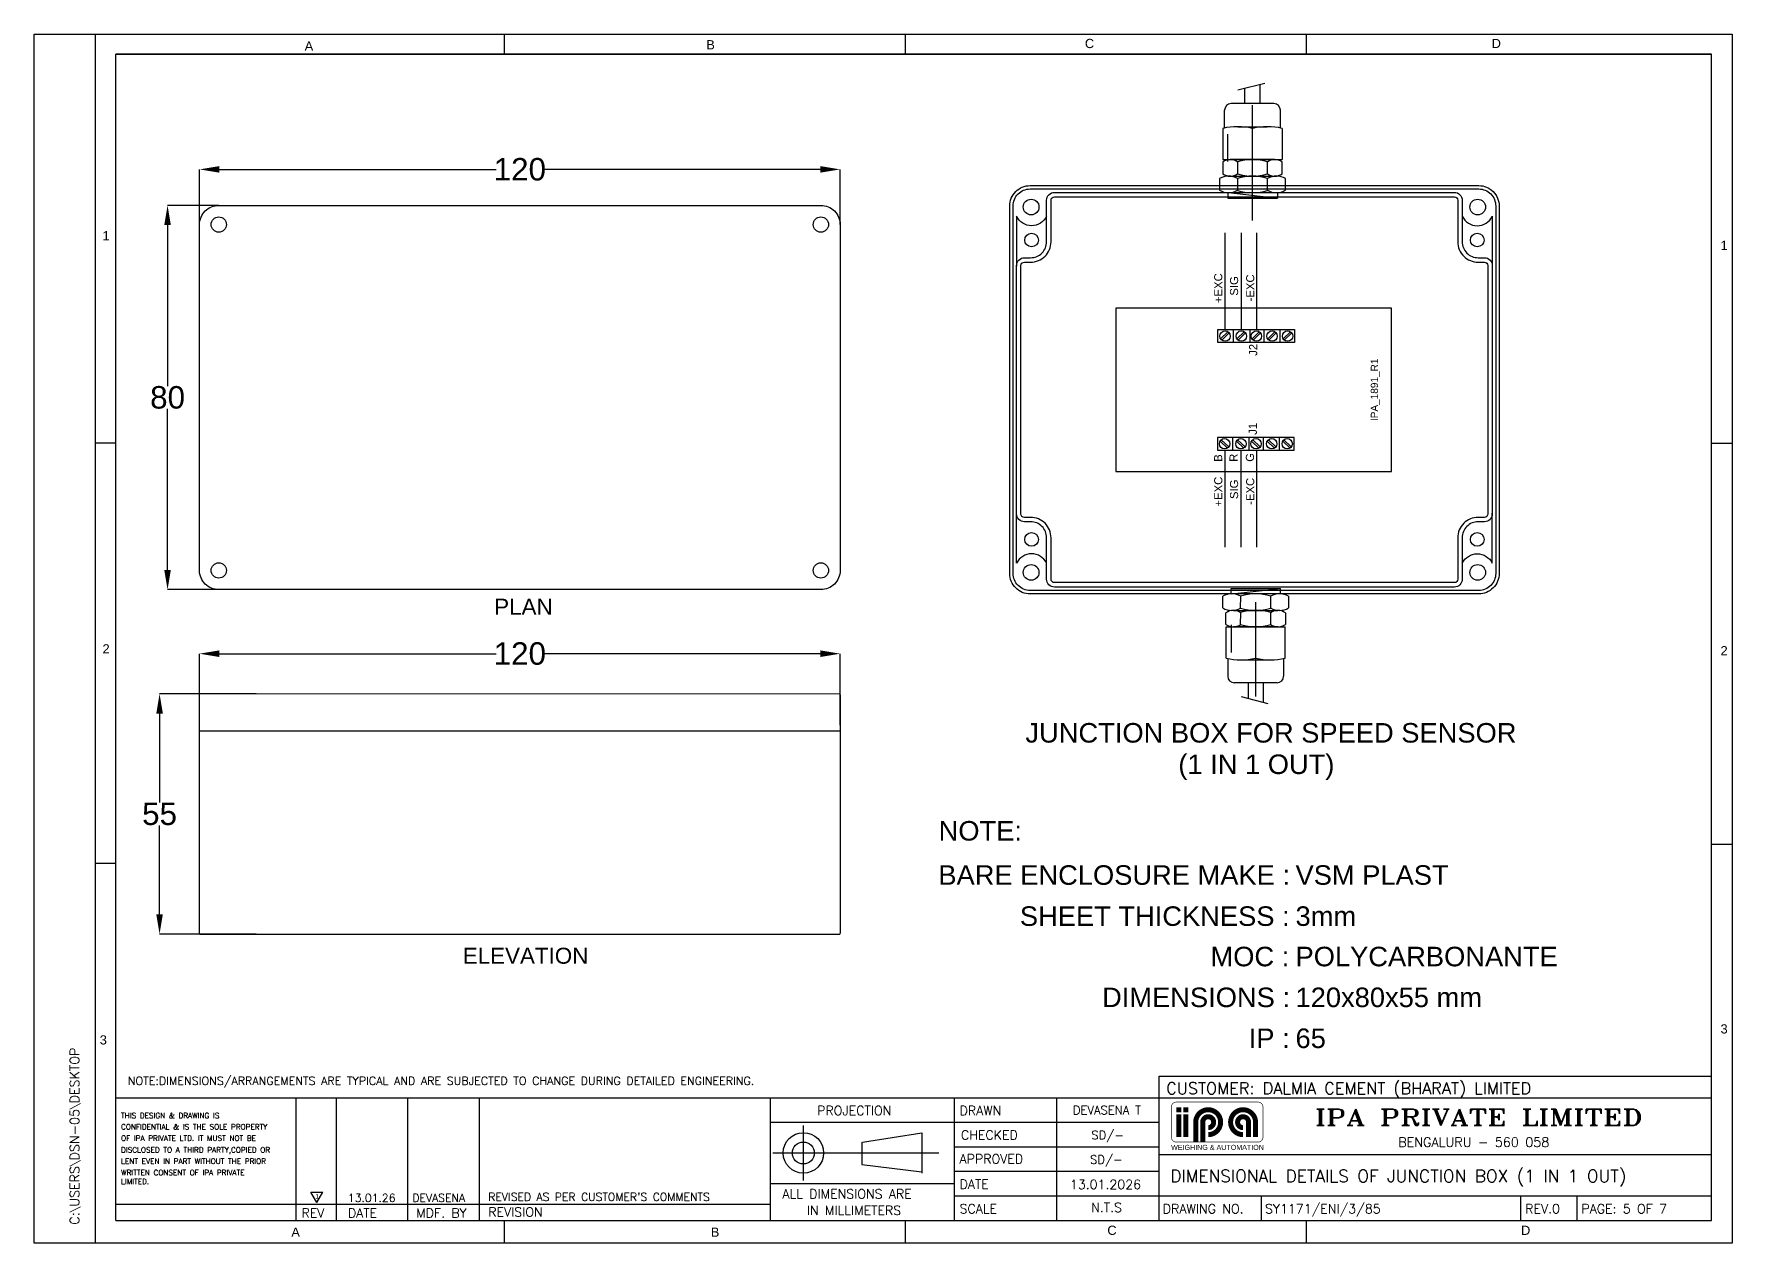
# Model space of a CAD drawing. Header units: inches. Extents: x 784 to 2184505, y 7 to 371504.
# Drawn here: x 698469 to 826980, y 102788 to 194290 of the extents above; entities that cross this region are included whole.
import ezdxf

# ---------------------------------------------------------------- set-up
doc = ezdxf.new("R2010")
doc.units = ezdxf.units.IN
doc.header["$MEASUREMENT"] = 0
doc.linetypes.add('ACAD_ISO02W100', pattern=[15, 12, -3])
doc.layers.add('Object', color=2, linetype='Continuous', lineweight=30)
doc.layers.add('SHEET', color=10, linetype='Continuous')
doc.styles.add('ROMAMC', font='romanc.shx', dxfattribs={"height": 7})
doc.styles.add('ROMANC', font='romanc.shx', dxfattribs={"height": 5})
doc.styles.add('ROMAND', font='romand', dxfattribs={"height": 3})
doc.styles.add('ROMANS', font='romans')
doc.styles.add('ROMANT', font='romant', dxfattribs={"width": 1.3, "height": 4})
doc.styles.get("Standard").update_dxf_attribs({"font": 'arial.ttf'})
doc.dimstyles.get("Standard").update_dxf_attribs({"dimtxt": 0.18, "dimasz": 0.18, "dimexe": 0.18, "dimexo": 0.0625, "dimgap": 0.09, "dimtad": 0, "dimtih": 1, "dimtoh": 1, "dimdec": 4, "dimzin": 0, "dimdsep": 46, "dimtxsty": 'Standard', "dimcen": 0.09, "dimadec": 0, "dimazin": 0, "dimtfac": 1, "dimtdec": 4, "dimtofl": 0, "dimtmove": 0, "dimatfit": 3, "dimfxl": 1, "dimtolj": 1, "dimtzin": 0, "dimarcsym": 0})

# ---------------------------------------------------------------- blocks, each defined once
blk = doc.blocks.new('*D59')
at = {"color": 0, "lineweight": -2}
for p, q in [((711002, 179866), (711002, 184040)), ((759477, 179866), (759477, 184040))]:
    blk.add_line(p, q, dxfattribs=at)
at = {"color": 0}
for p, q in [((712502, 184040), (733444, 184040)), ((757977, 184040), (737035, 184040))]:
    blk.add_line(p, q, dxfattribs=at)
for points in [[(712502, 184290), (712502, 183790), (711002, 184040)], [(757977, 183790), (757977, 184290), (759477, 184040)]]:
    blk.add_solid(points, dxfattribs=at)
at = {"layer": 'Defpoints', "color": 0}
for p in [(759477, 184040), (711002, 179866), (759477, 179866)]:
    blk.add_point(p, dxfattribs=at)
at = {"color": 0, "lineweight": 13, "insert": (735239, 184040), "char_height": 1700, "attachment_point": 5}
blk.add_mtext('\\A1;120', dxfattribs=at)
blk = doc.blocks.new('*D60')
at = {"color": 0, "lineweight": -2}
for p, q in [((712456, 181320), (708580, 181320)), ((712456, 152235), (708580, 152235))]:
    blk.add_line(p, q, dxfattribs=at)
at = {"color": 0}
for p, q in [((708581, 179820), (708581, 167646)), ((708581, 153735), (708581, 165909))]:
    blk.add_line(p, q, dxfattribs=at)
for points in [[(708831, 179820), (708331, 179820), (708581, 181320)], [(708331, 153735), (708831, 153735), (708581, 152235)]]:
    blk.add_solid(points, dxfattribs=at)
at = {"layer": 'Defpoints', "color": 0}
for p in [(712456, 181320), (708581, 152235), (712456, 152235)]:
    blk.add_point(p, dxfattribs=at)
at = {"color": 0, "lineweight": 13, "insert": (708581, 166778), "char_height": 1700, "attachment_point": 5}
blk.add_mtext('\\A1;80', dxfattribs=at)
blk = doc.blocks.new('*D61')
at = {"color": 0, "lineweight": -2}
for p, q in [((711002, 141978), (711002, 147391)), ((759477, 141978), (759477, 147391))]:
    blk.add_line(p, q, dxfattribs=at)
at = {"color": 0}
for p, q in [((712502, 147390), (733444, 147390)), ((757977, 147390), (737035, 147390))]:
    blk.add_line(p, q, dxfattribs=at)
for points in [[(712502, 147640), (712502, 147140), (711002, 147390)], [(757977, 147140), (757977, 147640), (759477, 147390)]]:
    blk.add_solid(points, dxfattribs=at)
at = {"layer": 'Defpoints', "color": 0}
for p in [(759477, 147390), (711002, 141977), (759477, 141977)]:
    blk.add_point(p, dxfattribs=at)
at = {"color": 0, "lineweight": 13, "insert": (735239, 147390), "char_height": 1700, "attachment_point": 5}
blk.add_mtext('\\A1;120', dxfattribs=at)
blk = doc.blocks.new('*D62')
at = {"color": 0, "lineweight": -2}
for p, q in [((715277, 144353), (707974, 144353)), ((715277, 126169), (707974, 126169))]:
    blk.add_line(p, q, dxfattribs=at)
at = {"color": 0}
for p, q in [((707974, 142853), (707974, 136126)), ((707974, 127669), (707974, 134397))]:
    blk.add_line(p, q, dxfattribs=at)
for points in [[(708224, 142853), (707724, 142853), (707974, 144353)], [(707724, 127669), (708224, 127669), (707974, 126169)]]:
    blk.add_solid(points, dxfattribs=at)
at = {"layer": 'Defpoints', "color": 0}
for p in [(715278, 144353), (707974, 126169), (715278, 126169)]:
    blk.add_point(p, dxfattribs=at)
at = {"color": 0, "lineweight": 13, "insert": (707974, 135261), "char_height": 1700, "attachment_point": 5}
blk.add_mtext('\\A1;55', dxfattribs=at)

msp = doc.modelspace()

# ---------------------------------------------------------------- linework, layer by layer
at = {"color": 7}
for p, q in [((789588.49503, 190051.75862, 16131315.82809), (791610.10509, 190571.21222, 16131315.82809)), ((792308.32453, 189014.72821, 16131315.82809), (789069.79135, 189014.72821, 16131315.82809)), ((788571.50907, 187172.5727, 16131315.82809), (788571.50907, 188516.44594, 16131315.82809)), ((790689.05794, 180160.76652, 16131315.82809), (790689.05794, 188905.87967, 16131315.82809)), ((792806.6068, 187172.5727, 16131315.82809), (792806.6068, 188516.44594, 16131315.82809)), ((788446.93851, 187146.1697, 16131315.82809), (788446.93851, 184778.11813, 16131315.82809)), ((788446.93851, 187146.1697, 16131315.82809), (788446.93851, 184778.11813, 16131315.82809)), ((788831.71077, 184630.5346, 16131315.82809), (788831.71077, 186714.81573, 16131315.82809)), ((789567.92283, 187270.74026, 16131315.82809), (791810.19304, 187270.74026, 16131315.82809)), ((789567.92283, 187270.74026, 16131315.82809), (791810.19304, 187270.74026, 16131315.82809)), ((792931.17736, 187146.1697, 16131315.82809), (792931.17736, 184778.11813, 16131315.82809)), ((792931.17736, 187146.1697, 16131315.82809), (792931.17736, 184778.11813, 16131315.82809)), ((788441.66787, 184599.54206, 16131315.82809), (788441.66787, 183707.57529, 16131315.82809)), ((788446.93851, 184778.11813, 16131315.82809), (792931.17736, 184778.11813, 16131315.82809)), ((788446.93851, 184778.11813, 16131315.82809), (792931.17736, 184778.11813, 16131315.82809)), ((790689.05794, 184778.11813, 16131315.82809), (789003.51539, 184778.11813, 16131315.82809)), ((789552.48633, 184608.49243, 16131315.82809), (789565.3629, 183707.57529, 16131315.82809)), ((792374.60049, 184778.11813, 16131315.82809), (790689.05794, 184778.11813, 16131315.82809)), ((791812.75297, 183694.71819, 16131315.82809), (791812.75297, 184612.39915, 16131315.82809)), ((792936.448, 183707.57529, 16131315.82809), (792936.448, 184599.54206, 16131315.82809)), ((788192.52673, 183350.42315, 16131315.82809), (788192.52673, 182458.45638, 16131315.82809)), ((789003.51539, 183528.99922, 16131315.82809), (792374.60049, 183528.99922, 16131315.82809)), ((789552.48633, 183359.37352, 16131315.82809), (789565.3629, 182458.45638, 16131315.82809)), ((791812.75297, 182445.59928, 16131315.82809), (791812.75297, 183363.28024, 16131315.82809)), ((793185.58914, 182458.45638, 16131315.82809), (793185.58914, 183350.42315, 16131315.82809)), ((788831.71077, 182295.16599, 16131315.82809), (788831.71077, 181869.08671, 16131315.82809)), ((788831.71077, 181869.08671, 16131315.82809), (792573.97079, 181869.08671, 16131315.82809)), ((788878.94482, 182279.88031, 16131315.82809), (792573.97079, 181869.08671, 16131315.82809)), ((792573.97079, 182281.86783, 16131315.82809), (792573.97079, 181869.08671, 16131315.82809)), ((788430.77383, 150848.39346, 16131315.82809), (788430.77383, 151740.36024, 16131315.82809)), ((789069.95787, 151903.65062, 16131315.82809), (789069.95787, 152329.7299, 16131315.82809)), ((789069.95787, 152329.7299, 16131315.82809), (792812.21789, 152329.7299, 16131315.82809)), ((789117.19191, 151918.9363, 16131315.82809), (792812.21789, 152329.7299, 16131315.82809)), ((789790.73342, 150839.44309, 16131315.82809), (789803.61, 151740.36024, 16131315.82809)), ((792051.00007, 151753.21733, 16131315.82809), (792051.00007, 150835.53637, 16131315.82809)), ((792812.21789, 151916.94879, 16131315.82809), (792812.21789, 152329.7299, 16131315.82809)), ((793423.83623, 151740.36024, 16131315.82809), (793423.83623, 150848.39346, 16131315.82809)), ((788679.91497, 149599.27455, 16131315.82809), (788679.91497, 150491.24133, 16131315.82809)), ((789241.76248, 150669.81739, 16131315.82809), (792612.84758, 150669.81739, 16131315.82809)), ((789241.76248, 150669.81739, 16131315.82809), (792612.84758, 150669.81739, 16131315.82809)), ((789241.76248, 150669.81739, 16131315.82809), (792612.84758, 150669.81739, 16131315.82809)), ((789241.76248, 150669.81739, 16131315.82809), (792612.84758, 150669.81739, 16131315.82809)), ((789790.73342, 149590.32418, 16131315.82809), (789803.61, 150491.24133, 16131315.82809)), ((792051.00007, 150504.09842, 16131315.82809), (792051.00007, 149586.41746, 16131315.82809)), ((793174.6951, 150491.24133, 16131315.82809), (793174.6951, 149599.27455, 16131315.82809)), ((788685.1856, 147052.64692, 16131315.82809), (788685.1856, 149420.69848, 16131315.82809)), ((788685.1856, 147052.64692, 16131315.82809), (788685.1856, 149420.69848, 16131315.82809)), ((788685.1856, 149420.69848, 16131315.82809), (793169.42446, 149420.69848, 16131315.82809)), ((788685.1856, 149420.69848, 16131315.82809), (793169.42446, 149420.69848, 16131315.82809)), ((789069.95787, 149568.28201, 16131315.82809), (789069.95787, 147484.00088, 16131315.82809)), ((790927.30503, 149420.69848, 16131315.82809), (789241.76248, 149420.69848, 16131315.82809)), ((792612.84758, 149420.69848, 16131315.82809), (790927.30503, 149420.69848, 16131315.82809)), ((793169.42446, 147052.64692, 16131315.82809), (793169.42446, 149420.69848, 16131315.82809)), ((793169.42446, 147052.64692, 16131315.82809), (793169.42446, 149420.69848, 16131315.82809)), ((788809.75617, 147026.24391, 16131315.82809), (788809.75617, 145682.37067, 16131315.82809)), ((789806.16993, 146928.07635, 16131315.82809), (792048.44014, 146928.07635, 16131315.82809)), ((789806.16993, 146928.07635, 16131315.82809), (792048.44014, 146928.07635, 16131315.82809)), ((793044.8539, 147026.24391, 16131315.82809), (793044.8539, 145682.37067, 16131315.82809)), ((792546.57163, 145184.0884, 16131315.82809), (789308.03844, 145184.0884, 16131315.82809)), ((789826.74213, 144147.05799, 16131315.82809), (791848.35218, 143627.60439, 16131315.82809))]:
    msp.add_line(p, q, dxfattribs=at)
at = {"color": 7, "linetype": 'ACAD_ISO02W100'}
for p, q in [((791266.66166, 189014.72821, 16131315.82809), (791266.66166, 190482.96428, 16131315.82809)), ((790111.45421, 189014.72821, 16131315.82809), (790111.45421, 190186.13322, 16131315.82809)), ((790927.30503, 151287.51506, 16131315.82809), (790927.30503, 144156.22747, 16131315.82809)), ((790349.70131, 145184.0884, 16131315.82809), (790349.70131, 144012.68339, 16131315.82809)), ((791504.90876, 145184.0884, 16131315.82809), (791504.90876, 143715.85233, 16131315.82809))]:
    msp.add_line(p, q, dxfattribs=at)
for p, q in [((788621.45384, 171919.27566, 6066.45786), (788621.45384, 179246.78706, 6066.45786)), ((789848.12861, 171919.27566, 6066.45786), (789848.12861, 179246.78706, 6066.45786)), ((791027.68178, 171919.27566, 6066.45786), (791027.68178, 179246.78706, 6066.45786)), ((788067.15119, 171919.27566, 6066.45786), (793864.29756, 171919.27566, 6066.45786)), ((788067.15119, 170943.55143, 6066.45786), (788067.15119, 171919.27566, 6066.45786)), ((793864.29756, 170943.55143, 6066.45786), (788067.15119, 170943.55143, 6066.45786)), ((788825.50567, 171757.6614, 6066.45786), (788275.30021, 171221.60148, 6066.45786)), ((788918.98917, 171671.49856, 6066.45786), (788358.99953, 171125.90601, 6066.45786)), ((789233.88546, 171919.27566, 6066.45786), (789233.88546, 170943.55143, 6066.45786)), ((790060.23717, 171757.6614, 6066.45786), (789510.0317, 171221.60148, 6066.45786)), ((790153.72067, 171671.49856, 6066.45786), (789593.73103, 171125.90601, 6066.45786)), ((790473.79186, 171919.27566, 6066.45786), (790473.79186, 170943.55143, 6066.45786)), ((791201.19521, 171757.6614, 6066.45786), (790650.98975, 171221.60148, 6066.45786)), ((791294.67871, 171671.49856, 6066.45786), (790734.68907, 171125.90601, 6066.45786)), ((791554.73537, 171919.27566, 6066.45786), (791554.73537, 170943.55143, 6066.45786)), ((792389.037, 171757.6614, 6066.45786), (791838.83154, 171221.60148, 6066.45786)), ((792482.5205, 171671.49856, 6066.45786), (791922.53086, 171125.90601, 6066.45786)), ((792762.85097, 171919.27566, 6066.45786), (792762.85097, 170943.55143, 6066.45786)), ((793561.25286, 171757.6614, 6066.45786), (793011.0474, 171221.60148, 6066.45786)), ((793654.73636, 171671.49856, 6066.45786), (793094.74672, 171125.90601, 6066.45786)), ((793864.29756, 171919.27566, 6066.45786), (793864.29756, 170943.55143, 6066.45786)), ((793833.90571, 163761.03636, 6066.45786), (788036.75934, 163761.03636, 6066.45786)), ((788036.75934, 163761.03636, 6066.45786), (788036.75934, 162785.31213, 6066.45786)), ((788795.11382, 162946.92638, 6066.45786), (788244.90836, 163482.98631, 6066.45786)), ((788888.59732, 163033.08923, 6066.45786), (788328.60768, 163578.68178, 6066.45786)), ((789203.49362, 162785.31213, 6066.45786), (789203.49362, 163761.03636, 6066.45786)), ((790029.84532, 162946.92638, 6066.45786), (789479.63986, 163482.98631, 6066.45786)), ((790123.32882, 163033.08923, 6066.45786), (789563.33918, 163578.68178, 6066.45786)), ((790443.40002, 162785.31213, 6066.45786), (790443.40002, 163761.03636, 6066.45786)), ((791170.80336, 162946.92638, 6066.45786), (790620.5979, 163482.98631, 6066.45786)), ((791264.28686, 163033.08923, 6066.45786), (790704.29722, 163578.68178, 6066.45786)), ((791524.34352, 162785.31213, 6066.45786), (791524.34352, 163761.03636, 6066.45786)), ((792358.64516, 162946.92638, 6066.45786), (791808.43969, 163482.98631, 6066.45786)), ((792452.12866, 163033.08923, 6066.45786), (791892.13901, 163578.68178, 6066.45786)), ((792732.45913, 162785.31213, 6066.45786), (792732.45913, 163761.03636, 6066.45786)), ((793530.86102, 162946.92638, 6066.45786), (792980.65555, 163482.98631, 6066.45786)), ((793624.34452, 163033.08923, 6066.45786), (793064.35487, 163578.68178, 6066.45786)), ((793833.90571, 162785.31213, 6066.45786), (793833.90571, 163761.03636, 6066.45786)), ((788036.75934, 162785.31213, 6066.45786), (793833.90571, 162785.31213, 6066.45786)), ((788591.06199, 162785.31213, 6066.45786), (788591.06199, 155457.80073, 6066.45786)), ((789817.73676, 162785.31213, 6066.45786), (789817.73676, 155457.80073, 6066.45786)), ((790997.28993, 162785.31213, 6066.45786), (790997.28993, 155457.80073, 6066.45786)), ((711001.54133, 141547.51155, 6066.45786), (759477.14725, 141547.51155, 6066.45786)), ((711021.53718, 126169.04405, 6066.45786), (759457.1514, 126169.04405, 6066.45786)), ((719422.05843, 106631.56091), (720341.48186, 106631.56091)), ((719881.77014, 105857.89974), (719422.05843, 106631.56091)), ((719881.77014, 105857.89974), (720341.48186, 106631.56091))]:
    msp.add_line(p, q)
at = {"lineweight": 13}
msp.add_line((711014.21161, 144353.44028, 6066.45786), (759464.47697, 144353.44028, 6066.45786), dxfattribs=at)
at = {"color": 0}
for p, q in [((756696.14696, 107519.95324, 12132.91572), (756696.14696, 111687.68146, 12132.91572)), ((765654.15389, 111113.39918, 12132.91572), (761177.44754, 110394.15244, 12132.91572)), ((765654.03188, 111139.18754, 12132.91572), (765654.03188, 108071.23494, 12132.91572)), ((754397.54064, 109605.21124, 12132.91572), (766951.10178, 109605.21124, 12132.91572)), ((761114.71426, 110432.57455, 12132.91572), (761114.71426, 108733.84345, 12132.91572)), ((761114.71426, 108733.84345, 12132.91572), (765654.03188, 108173.90443, 12132.91572))]:
    msp.add_line(p, q, dxfattribs=at)
at = {"elevation": 6066.45786}
for points in [[(809352.01197, 167364.9295), (809352.01197, 153459.99204, -0.4142135624), (807807.01891, 151914.99899), (798064.15176, 151914.99899), (773859.26062, 151914.99899, -0.4142135624), (772314.26757, 153459.99204), (772314.26757, 167364.9295), (772314.26757, 181269.86696, -0.4142135624), (773859.26062, 182814.86002), (798064.15176, 182814.86002), (807807.01891, 182814.86002, -0.4142135624), (809352.01197, 181269.86696)], [(809094.51312, 167364.9295), (809094.51312, 153459.99204, -0.4142135624), (807807.01891, 152172.49784), (798064.15176, 152172.49784), (773859.26062, 152172.49784, -0.4142135624), (772571.76642, 153459.99204), (772571.76642, 167364.9295), (772571.76642, 181269.86696, -0.4142135624), (773859.26062, 182557.36117), (798064.15176, 182557.36117), (807807.01891, 182557.36117, -0.4142135624), (809094.51312, 181269.86696)], [(711001.54133, 166777.56503), (711001.54133, 179865.97862, -0.4142135624), (712455.80951, 181320.2468), (735239.34429, 181320.2468), (758022.87907, 181320.2468, -0.4142135624), (759477.14725, 179865.97862), (759477.14725, 166777.56503), (759477.14725, 153689.15143, -0.4142135624), (758022.87907, 152234.88325), (735239.34429, 152234.88325), (712455.80951, 152234.88325, -0.4142135624), (711001.54133, 153689.15143)], [(808837.01428, 167364.9295), (808837.01428, 157966.22178, -0.4142135624), (808244.76695, 157373.97444), (807768.39409, 157373.97444, 0.4142135624), (806558.14953, 156163.72988), (806558.14953, 153022.24401, -0.4142135624), (805965.9022, 152429.99668), (798064.15176, 152429.99668), (775700.37734, 152429.99668, -0.4142135624), (775108.13001, 153022.24401), (775108.13001, 156163.72988, 0.4142135624), (773897.88545, 157373.97444), (773421.51259, 157373.97444, -0.4142135624), (772829.26526, 157966.22178), (772829.26526, 167364.9295), (772829.26526, 176763.63723, -0.4142135624), (773421.51259, 177355.88457), (773897.88545, 177355.88457, 0.4142135624), (775108.13001, 178566.12913), (775108.13001, 181707.615, -0.4142135624), (775700.37734, 182299.86233), (798064.15176, 182299.86233), (805965.9022, 182299.86233, -0.4142135624), (806558.14953, 181707.615), (806558.14953, 178566.12913, 0.4142135624), (807768.39409, 177355.88457), (808244.76695, 177355.88457, -0.4142135624), (808837.01428, 176763.63723)], [(808502.26579, 167364.9295), (808502.26579, 157966.22178, -0.4142135624), (808244.76695, 157708.72293), (807768.39409, 157708.72293, 0.4142135624), (806223.40104, 156163.72988), (806223.40104, 153022.24401, -0.4142135624), (805965.9022, 152764.74517), (798064.15176, 152764.74517), (775700.37734, 152764.74517, -0.4142135624), (775442.8785, 153022.24401), (775442.8785, 156163.72988, 0.4142135624), (773897.88545, 157708.72293), (773421.51259, 157708.72293, -0.4142135624), (773164.01375, 157966.22178), (773164.01375, 167364.9295), (773164.01375, 176763.63723, -0.4142135624), (773421.51259, 177021.13607), (773897.88545, 177021.13607, 0.4142135624), (775442.8785, 178566.12913), (775442.8785, 181707.615, -0.4142135624), (775700.37734, 181965.11384), (798064.15176, 181965.11384), (805965.9022, 181965.11384, -0.4142135624), (806223.40104, 181707.615), (806223.40104, 178566.12913, 0.4142135624), (807768.39409, 177021.13607), (808244.76695, 177021.13607, -0.4142135624), (808502.26579, 176763.63723)]]:
    msp.add_lwpolyline(points, format="xyb", close=True, dxfattribs=at)
for points in [[(775108.13001, 180492.7366, -0.6243977657), (772829.26526, 180492.7366), (772829.26526, 176713.53736)], [(806558.14953, 180492.7366, 0.6243977657), (808837.01428, 180492.7366), (808837.01428, 176713.53736)], [(775108.13001, 154237.12241, 0.6243977657), (772829.26526, 154237.12241), (772829.26526, 158016.32165)], [(806558.14953, 154237.12241, -0.6243977657), (808837.01428, 154237.12241), (808837.01428, 158016.32165)], [(711022.22305, 126164.98606, -0.0422376891), (711001.54133, 126409.37466), (711001.54133, 141977.44621), (711001.54133, 144161.89023, -0.0330369195), (711014.21161, 144353.44028, -0.0330369195)], [(759464.47697, 144353.44028, -0.0330369195), (759477.14725, 144161.89023), (759477.14725, 141977.44621), (759477.14725, 126409.37466, -0.0422376891), (759456.46553, 126164.98606)]]:
    msp.add_lwpolyline(points, format="xyb", dxfattribs=at)
msp.add_lwpolyline([(780341.47245, 173544.90171), (780341.47245, 161184.9573), (801203.976, 161184.9573), (801203.976, 173544.90171)], close=True, dxfattribs=at)
for centre, radius in [((773936.51028, 181192.61731, 6066.45786), 592.24734), ((807729.76926, 181192.61731, 6066.45786), 592.24734), ((712455.80951, 179865.97862, 6066.45786), 581.70727), ((758022.87907, 179865.97862, 6066.45786), 581.70727), ((773968.69763, 178694.87855, 6066.45786), 514.99768), ((807697.58191, 178694.87855, 6066.45786), 514.99768), ((788609.24717, 171429.23443, 6066.45786), 393.23277), ((789843.97866, 171429.23443, 6066.45786), 393.23277), ((790984.93671, 171429.23443, 6066.45786), 393.23277), ((792172.7785, 171429.23443, 6066.45786), 393.23277), ((793344.99436, 171429.23443, 6066.45786), 393.23277), ((788578.85532, 163275.35335, 6066.45786), 393.23277), ((789813.58682, 163275.35335, 6066.45786), 393.23277), ((790954.54486, 163275.35335, 6066.45786), 393.23277), ((792142.38665, 163275.35335, 6066.45786), 393.23277), ((793314.60251, 163275.35335, 6066.45786), 393.23277), ((773968.69763, 156034.98046, 6066.45786), 514.99768), ((807697.58191, 156034.98046, 6066.45786), 514.99768), ((712455.80951, 153689.15143, 6066.45786), 581.70727), ((758022.87907, 153689.15143, 6066.45786), 581.70727), ((773936.51028, 153537.2417, 6066.45786), 592.24734), ((807729.76926, 153537.2417, 6066.45786), 592.24734)]:
    msp.add_circle(centre, radius)
at = {"color": 0}
for radius in [1533.9763, 827.36331]:
    msp.add_circle((756696.14696, 109605.21124, 12132.91572), radius, dxfattribs=at)
at = {"color": 7}
for centre, radius, start, end in [((789069.79135, 188516.44594, 16131315.82809), 498.28227, 90, 180), ((792308.32453, 188516.44594, 16131315.82809), 498.28227, 0, 90), ((789567.99822, 182164.02554, 16131315.82809), 5106.71473, 77.3187705838, 102.6812294162), ((791810.11765, 182164.02554, 16131315.82809), 5106.71473, 77.3187705838, 102.6812294162), ((789003.51539, 183804.96968, 16131315.82809), 973.14845, 54.7356103089, 125.2643896911), ((790689.05794, 180885.52435, 16131315.82809), 3892.59378, 73.023281164, 106.976718836), ((792374.60049, 183804.96968, 16131315.82809), 973.14845, 54.7356103089, 125.2643896911), ((788878.94482, 182120.47005, 16131315.82809), 1408.52917, 60.8347795151, 119.1652204849), ((789003.51539, 184502.14766, 16131315.82809), 973.14845, 234.7356103089, 305.2643896911), ((790689.05794, 187421.593, 16131315.82809), 3892.59378, 253.023281164, 286.976718836), ((790689.05794, 179636.40544, 16131315.82809), 3892.59378, 73.023281164, 106.976718836), ((792374.60049, 184502.14766, 16131315.82809), 973.14845, 234.7356103089, 305.2643896911), ((792499.17105, 182120.47005, 16131315.82809), 1408.52917, 60.8347795151, 119.1652204849), ((788878.94482, 183688.40948, 16131315.82809), 1408.52917, 240.8347795151, 299.1652204849), ((790689.05794, 186172.47409, 16131315.82809), 3892.59378, 253.023281164, 286.976718836), ((792499.17105, 183688.40948, 16131315.82809), 1408.52917, 240.8347795151, 299.1652204849), ((789117.19191, 150510.40713, 16131315.82809), 1408.52917, 60.8347795151, 119.1652204849), ((790927.30503, 148026.34252, 16131315.82809), 3892.59378, 73.023281164, 106.976718836), ((792737.41815, 150510.40713, 16131315.82809), 1408.52917, 60.8347795151, 119.1652204849), ((789117.19191, 152078.34656, 16131315.82809), 1408.52917, 240.8347795151, 299.1652204849), ((789241.76248, 149696.66895, 16131315.82809), 973.14845, 54.7356103089, 125.2643896911), ((790927.30503, 154562.41117, 16131315.82809), 3892.59378, 253.023281164, 286.976718836), ((790927.30503, 146777.22361, 16131315.82809), 3892.59378, 73.023281164, 106.976718836), ((792737.41815, 152078.34656, 16131315.82809), 1408.52917, 240.8347795151, 299.1652204849), ((792612.84758, 149696.66895, 16131315.82809), 973.14845, 54.7356103089, 125.2643896911), ((789241.76248, 150393.84693, 16131315.82809), 973.14845, 234.7356103089, 305.2643896911), ((790927.30503, 153313.29226, 16131315.82809), 3892.59378, 253.023281164, 286.976718836), ((792612.84758, 150393.84693, 16131315.82809), 973.14845, 234.7356103089, 305.2643896911), ((789806.24532, 152034.79107, 16131315.82809), 5106.71473, 257.3187705838, 282.6812294162), ((792048.36475, 152034.79107, 16131315.82809), 5106.71473, 257.3187705838, 282.6812294162), ((789308.03844, 145682.37067, 16131315.82809), 498.28227, 180, 270), ((792546.57163, 145682.37067, 16131315.82809), 498.28227, 270, 0)]:
    msp.add_arc(centre, radius, start, end, dxfattribs=at)
at = {"layer": 'SHEET', "color": 124, "linetype": 'Continuous', "true_color": 0x00a183}
for p, q in [((703123.05869, 102788.47582, 12132.91572), (703123.05869, 194269.90309, 12132.91572)), ((734087.24054, 192748.30624, 12132.91572), (734087.24054, 194289.66212, 12132.91572)), ((704671.26778, 192748.30624, 12132.91572), (825431.57701, 192748.30624, 12132.91572)), ((704671.26778, 192748.30624, 12132.91572), (825431.57701, 192748.30624, 12132.91572)), ((704671.26778, 192748.30624, 12132.91572), (825431.57701, 192748.30624, 12132.91572)), ((825431.57701, 192748.30624, 12132.91572), (704671.26778, 192748.30624, 12132.91572)), ((704671.26778, 104500.38795, 12132.91572), (704671.26778, 192748.30624, 12132.91572)), ((825431.57701, 104500.38795, 12132.91572), (825431.57701, 192748.30624, 12132.91572)), ((826970.00539, 132960.8238, 12132.91572), (825431.57701, 132961.06923, 12132.91572)), ((783629.93151, 113789.64251, 12132.91572), (783629.93151, 115406.58465, 12132.91572)), ((783629.93151, 115406.58465, 12132.91572), (825431.57701, 115406.58465, 12132.91572)), ((704671.26778, 113789.64251, 12132.91572), (825431.57701, 113789.64251, 12132.91572)), ((704671.26778, 113789.64251, 12132.91572), (825431.57701, 113789.64251, 12132.91572)), ((718290.85057, 113789.64251, 12132.91572), (718290.85057, 104500.38795, 12132.91572)), ((721362.43946, 104488.31125, 12132.91572), (721362.43946, 113777.56581, 12132.91572)), ((726768.57456, 104500.38795, 12132.91572), (726768.57456, 113789.64251, 12132.91572)), ((732174.70965, 104500.38795, 12132.91572), (732174.70965, 113789.64251, 12132.91572)), ((754213.95875, 104500.38795, 12132.91572), (754213.95875, 113789.64251, 12132.91572)), ((768147.84058, 104500.38795, 12132.91572), (768147.84058, 113789.64251, 12132.91572)), ((775888.88605, 104500.38795, 12132.91572), (775888.88605, 113789.64251, 12132.91572)), ((783629.93151, 104500.38795, 12132.91572), (783629.93151, 113789.64251, 12132.91572)), ((754213.95875, 111931.7916, 12132.91572), (783629.93151, 111931.7916, 12132.91572)), ((768147.84058, 110073.94069, 12132.91572), (783629.93151, 110073.94069, 12132.91572)), ((783629.93151, 109480.92935, 12132.91572), (825431.57701, 109480.92935, 12132.91572)), ((768147.84058, 108216.08977, 12132.91572), (783629.93151, 108216.08977, 12132.91572)), ((754213.95875, 107287.16432, 12132.91572), (768147.84058, 107287.16432, 12132.91572)), ((704671.26778, 105738.95523, 12132.91572), (754213.95875, 105738.95523, 12132.91572)), ((768147.84058, 106358.23886, 12132.91572), (825431.57701, 106358.23886, 12132.91572)), ((791370.97697, 104500.38795, 12132.91572), (791370.97697, 106358.23886, 12132.91572)), ((810999.50431, 104500.38795, 12132.91572), (810999.50431, 106358.23886, 12132.91572)), ((815249.34203, 104500.38795, 12132.91572), (815249.34203, 106358.23886, 12132.91572)), ((704671.26778, 104500.38795, 12132.91572), (825431.57701, 104500.38795, 12132.91572)), ((764432.13876, 102788.47582, 12132.91572), (764432.13876, 104500.38795, 12132.91572)), ((794777.03698, 102788.47582, 12132.91572), (794777.03698, 104500.38795, 12132.91572))]:
    msp.add_line(p, q, dxfattribs=at)
at = {"layer": 'SHEET', "color": 0, "linetype": 'Continuous'}
for p, q in [((764432.13876, 192748.30624, 12132.91572), (764432.13876, 194289.66212, 12132.91572)), ((794777.03698, 192748.30624, 12132.91572), (794777.03698, 194289.66212, 12132.91572)), ((698478.43141, 163326.22083, 12132.91572), (698473.49165, 163326.22162, 12132.91572)), ((704671.26778, 163325.23288, 12132.91572), (703123.05869, 163325.47987, 12132.91572)), ((826974.84635, 163305.72163, 12132.91572), (825431.57701, 163305.96783, 12132.91572)), ((698478.43141, 131519.63784, 12132.91572), (698468.65069, 131519.6394, 12132.91572)), ((704671.26778, 131518.64989, 12132.91572), (703123.05869, 131518.89688, 12132.91572)), ((734087.24054, 102788.47582, 12132.91572), (734087.24054, 104500.38795, 12132.91572))]:
    msp.add_line(p, q, dxfattribs=at)
at = {"layer": 'SHEET', "color": 124, "linetype": 'Continuous', "true_color": 0x00a183, "elevation": 12132.91572}
msp.add_lwpolyline([(826979.78611, 102788.47582), (698478.43141, 102788.47582), (698478.43141, 194269.90309), (826979.78611, 194269.90309)], close=True, dxfattribs=at)
at = {"layer": 'SHEET', "color": 4, "linetype": 'Continuous', "const_width": 45.25582}
msp.add_lwpolyline([(791103.44717, 113454.00389), (784924.82122, 113454.00389, 0.4142135624), (784547.6894, 113076.87208), (784547.6894, 110802.53052, 0.4142135624), (784924.82122, 110425.39871), (791103.44717, 110425.39871, 0.4142135624), (791480.57898, 110802.53052), (791480.57898, 113076.87208, 0.4142135624)], format="xyb", close=True, dxfattribs=at)
at = {"layer": 'SHEET', "color": 4, "linetype": 'Continuous', "const_width": 377.13182}
for points in [[(785109.73574, 112688.03925), (785109.73574, 113065.17107)], [(785637.72029, 112688.03925), (785637.72029, 113065.17107)], [(785109.73574, 110802.38017), (785109.73574, 112537.18653)], [(785637.72029, 110802.38017), (785637.72029, 112537.18653)], [(786391.98392, 110425.24835), (786391.98392, 111933.77562)]]:
    msp.add_lwpolyline(points, dxfattribs=at)
for points in [[(786391.98392, 111933.77562, -2.4142135624), (787334.81347, 110990.94608, 0.048516246)], [(786919.96847, 110425.24835), (786919.96847, 111933.77562, -2.4142135624), (787334.81347, 111518.93062, 1.7118172848)], [(790917.56573, 110802.38017), (790917.56573, 111933.77562, 2.4142135624), (789974.73619, 110990.94608, 0.362037375)], [(790389.58119, 110802.38017), (790389.58119, 111933.77562, 2.4142135624), (789974.73619, 111518.93062, 0.3121925891)]]:
    msp.add_lwpolyline(points, format="xyb", dxfattribs=at)

# ---------------------------------------------------------------- texts
for s, height, p in [('+EXC', 612.548516, (788402.84105, 173921.03296, 6066.45786)), ('-EXC', 612.548516, (790822.63122, 174049.30938, 6066.45786)), ('SIG', 612.548516, (789599.63237, 174486.13121, 6066.45786)), ('J2', 612.548516, (791047.67562, 169929.50016, 6066.45786)), ('IPA_1891_R1', 543.2762308, (800182.13445, 164995.67923, 12132.91572)), ('J1', 612.548516, (791017.28378, 163952.42852, 6066.45786)), ('B', 612.54852, (788393.10875, 161912.68908, 6066.45786)), ('R', 612.54852, (789559.84303, 161912.68908, 6066.45786)), ('G', 612.54852, (790799.74943, 161912.68908, 6066.45786)), ('+EXC', 612.548516, (788402.84105, 158525.19774, 6066.45786)), ('-EXC', 612.548516, (790822.63122, 158653.47416, 6066.45786)), ('SIG', 612.548516, (789599.63237, 159090.29599, 6066.45786))]:
    msp.add_text(s, height=height, rotation=90).set_placement(p)
at = {"lineweight": 13}
for s, height, p in [('JUNCTION BOX FOR SPEED SENSOR', 1477.8770883, (773502.05314, 140662.26516, 6066.45786)), ('(1 IN 1 OUT)', 1477.8770883, (785073.67796, 138282.07391, 6066.45786)), ('NOTE:', 1477.877088, (766933.76015, 133246.39838, 6066.45786)), ('BARE ENCLOSURE MAKE : ', 1477.8770883, (766914.45306, 129899.83607, 6066.45786)), ('VSM PLAST', 1477.877088, (793944.37943, 129899.83607, 6066.45786)), ('SHEET THICKNESS :', 1477.8770883, (773081.99578, 126789.2493, 6066.45786)), ('3mm', 1477.877088, (793944.37943, 126789.2493, 6066.45786)), ('MOC :', 1477.877088, (787508.68268, 123732.29334, 6066.45786)), ('POLYCARBONANTE', 1477.8770883, (793944.37943, 123732.29334, 6066.45786)), ('DIMENSIONS :', 1477.8770883, (779303.16931, 120643.1589, 6066.45786)), ('120x80x55 mm', 1477.8770883, (793944.37943, 120643.1589, 6066.45786)), ('IP :', 1477.877088, (790404.74622, 117545.97984, 6066.45786)), ('65', 1477.877088, (793944.37943, 117545.97984, 6066.45786))]:
    msp.add_text(s, height=height, dxfattribs=at).set_placement(p)
at = {"color": 0}
for s, height, style, p in [('CUSTOMER: DALMIA CEMENT (BHARAT) LIMITED', 891.4686096, 'ROMAND', (784155.1278, 114053.89302, 9781.55083)), ('PROJECTION', 696.694092, 'ROMAND', (757741.80014, 112464.21941, 12132.91572)), ('DRAWN', 696.694092, 'ROMAND', (768519.88434, 112464.21941, 12132.91572)), ('DEVASENA T', 643.056664, 'ROMAND', (777092.524, 112523.43066, 12132.91572)), ('THIS DESIGN & DRAWING IS', 403.693172, 'ROMANC', (705061.72192, 112231.64423, 12132.91572)), ('CONFIDENTIAL & IS THE SOLE PROPERTY', 403.693172, 'ROMANC', (705061.72192, 111382.85346, 12132.91572)), ('OF IPA PRIVATE LTD. IT MUST NOT BE ', 403.693172, 'ROMANC', (705061.72192, 110523.71158, 12132.91572)), ('CHECKED', 696.694092, 'ROMAND', (768625.0059, 110615.24661, 12132.91572)), ('SD/-', 643.056664, 'ROMAND', (778499.06792, 110636.68323, 12132.91572)), ('DISCLOSED TO A THIRD PARTY,COPIED OR', 403.693172, 'ROMANC', (705061.72192, 109633.51638, 12132.91572)), ('APPROVED', 696.694092, 'ROMAND', (768519.88434, 108809.34927, 12132.91572)), ('SD/-', 643.056664, 'ROMAND', (778400.39889, 108783.99626, 12132.91572)), ('WRITTEN CONSENT OF IPA PRIVATE ', 403.693172, 'ROMANC', (705061.72192, 107915.23262, 12132.91572)), ('LENT EVEN IN PART WITHOUT THE PRIOR ', 403.693172, 'ROMANC', (705061.72192, 108784.72561, 12132.91572)), ('DIMENSIONAL DETAILS OF JUNCTION BOX (1 IN 1 OUT)', 938.3880101, 'ROMAND', (784465.84726, 107389.21242, 12015.34748)), ('LIMITED.', 403.693172, 'ROMANC', (705061.72192, 107244.69967, 12132.91572)), ('ALL DIMENSIONS ARE ', 696.6940917, 'ROMAND', (755107.65425, 106161.05318, 12132.91572)), ('DATE', 696.694092, 'ROMAND', (768519.88434, 106895.10573, 12132.91572)), ('13.01.2026', 697.03662, 'ROMAND', (776872.06344, 106870.51931, 12132.91572)), ('REV', 696.694092, 'ROMAND', (718713.86421, 104710.48299, 12132.91572)), ('DATE', 696.694092, 'ROMAND', (722229.04022, 104710.48299, 12132.91572)), ('13.01.26', 600, 'ROMAND', (722229.04022, 105904.56735, 12132.91572)), ('DEVASENA', 600, 'ROMAND', (727108.647, 105904.56735, 12132.91572)), ('MDF. BY', 696.694092, 'ROMAND', (727395.68651, 104710.48299, 12132.91572)), ("REVISED AS PER CUSTOMER'S COMMENTS", 600, 'ROMAND', (732848.54915, 105980.76294, 12132.91572)), ('REVISION', 696.694092, 'ROMAND', (732848.54915, 104786.67858, 12132.91572)), ('IN MILLIMETERS', 696.6940917, 'ROMAND', (756959.15917, 104912.1286, 12132.91572)), ('SCALE', 696.694092, 'ROMAND', (768519.88434, 105033.57115, 12132.91572)), ('N.T.S', 696.694092, 'ROMAND', (778477.6793, 105131.93335, 12132.91572)), ('DRAWING NO.', 696.6940917, 'ROMAND', (783895.4252, 105032.81576, 12132.91572)), ('SY1171/ENI/3/85', 696.6940917, 'ROMAND', (791636.47067, 105032.81576, 12132.91572)), ('REV.0', 696.694092, 'ROMAND', (811328.19906, 105032.81576, 12132.91572)), ('PAGE: 5 OF 7', 696.6940917, 'ROMAND', (815578.03678, 105032.81576, 12132.91572))]:
    msp.add_text(s, height=height, dxfattribs=dict(at, style=style)).set_placement(p)
at = {"color": 4, "style": 'ROMANT', "width": 1.3}
msp.add_text('IPA PRIVATE LIMITED', height=1258.2536029, dxfattribs=at).set_placement((795411.3464, 111672.49081, 424861.84625))
at = {"color": 4, "style": 'ROMAND'}
msp.add_text('BENGALURU - 560 058', height=707.7676516, dxfattribs=at).set_placement((801715.66938, 110064.65234, 424861.84625))
at = {"layer": 'Object', "linetype": 'Continuous', "lineweight": 20}
for s, p in [('PLAN', (733301.94026, 150340.02744, 6066.45786)), ('ELEVATION', (730923.25788, 123924.61498, 6066.45786))]:
    msp.add_text(s, height=1211.890148, dxfattribs=at).set_placement(p)
at = {"layer": 'Object', "color": 7, "insert": (780791.88935, 110219.53637), "char_height": 385.1902062, "width": 14498.5023624, "attachment_point": 1, "style": 'ROMANS'}
msp.add_mtext('\\pxqc;{\\fArial|b0|i0|c0|p0;\\C4;WEIGHING & AUTOMATION}', dxfattribs=at)
at = {"layer": 'SHEET', "color": 0, "linetype": 'Continuous'}
for s, height, p in [('A', 696.69409, (718954.24027, 193027.87012, 12132.91572)), ('B', 696.69409, (749350.01165, 193124.57717, 12132.91572)), ('C', 696.69409, (778003.35045, 193221.28444, 12132.91572)), ('D', 696.69409, (808786.32909, 193221.28444, 12132.91572)), ('1', 696.69409, (703656.28918, 178679.01395, 12132.91572)), ('1', 696.69409, (826108.71212, 177952.35082, 12132.91572)), ('2', 696.69409, (703656.28918, 147406.75106, 12132.91572)), ('2', 696.69409, (826108.71212, 147270.13033, 12132.91572)), ('3', 696.69409, (703446.20304, 117813.53564, 12132.91572)), ('3', 696.69409, (826108.71212, 118647.1194, 12132.91572)), ('1', 350, (719770.39133, 106149.59631, 12132.91572)), ('C', 696.69409, (779701.89175, 103405.4061, 12132.91572)), ('D', 696.69409, (811011.84921, 103405.40566, 12132.91572)), ('A', 696.69409, (717947.69044, 103261.26125, 12132.91572)), ('B', 696.69409, (749690.50425, 103261.26125, 12132.91572))]:
    msp.add_text(s, height=height, dxfattribs=at).set_placement(p)
at = {"layer": 'SHEET', "color": 124, "linetype": 'Continuous', "style": 'ROMAND'}
msp.add_text('C:\\USERS\\DSN-05\\DESKTOP', height=704.430188, rotation=90, dxfattribs=at).set_placement((701897.77367, 104176.97022, 12132.91572))
at = {"layer": 'SHEET', "color": 0, "linetype": 'Continuous', "style": 'ROMAMC'}
msp.add_text('NOTE:DIMENSIONS/ARRANGEMENTS ARE TYPICAL AND ARE SUBJECTED TO CHANGE DURING DETAILED ENGINEERING.', height=616, dxfattribs=at).set_placement((705573.38416, 114756.41373, -446746.61141))

# ---------------------------------------------------------------- dimensions: what is measured, and where the dimension line sits
at = {"lineweight": 13}
dim = msp.add_linear_dim(base=(759477.14725, 184039.72075, 6066.45786), p1=(711001.54133, 179865.97862, 6066.45786), p2=(759477.14725, 179865.97862, 6066.45786), text='120', dimstyle='Standard', override={"dimscale": 2, "dimtxt": 850, "dimasz": 750, "dimlwd": 65535}, dxfattribs=at)
dim.commit()
dim.dimension.update_dxf_attribs({"geometry": '*D59', "text_midpoint": (735239.34429, 184039.72075, 6066.45786), "dimtype": 160})
dim = msp.add_linear_dim(base=(708580.68791, 152234.88325, 6066.45786), p1=(712455.80951, 181320.2468, 6066.45786), p2=(712455.80951, 152234.88325, 6066.45786), angle=90, text='80', dimstyle='Standard', override={"dimscale": 2, "dimtxt": 850, "dimasz": 750, "dimlwd": 65535}, dxfattribs=at)
dim.commit()
dim.dimension.update_dxf_attribs({"geometry": '*D60', "text_midpoint": (708580.68791, 166777.56503, 6066.45786), "dimtype": 160})
dim = msp.add_linear_dim(base=(759477.14725, 147390.23555, 6066.45786), p1=(711001.54133, 141977.44621, 6066.45786), p2=(759477.14725, 141977.44621, 6066.45786), text='120', dimstyle='Standard', override={"dimscale": 2, "dimtxt": 850, "dimasz": 750, "dimlwd": 65535}, dxfattribs=at)
dim.commit()
dim.dimension.update_dxf_attribs({"geometry": '*D61', "text_midpoint": (735239.34429, 147390.23555, 6066.45786)})
dim = msp.add_linear_dim(base=(707974.18474, 126169.04405, 6066.45786), p1=(715277.51968, 144353.44028, 6066.45786), p2=(715277.51968, 126169.04405, 6066.45786), angle=90, text='55', dimstyle='Standard', override={"dimscale": 2, "dimtxt": 850, "dimasz": 750, "dimlwd": 65535}, dxfattribs=at)
dim.commit()
dim.dimension.update_dxf_attribs({"geometry": '*D62', "text_midpoint": (707974.18474, 135261.24217, 6066.45786)})

doc.saveas('drawing.dxf')
